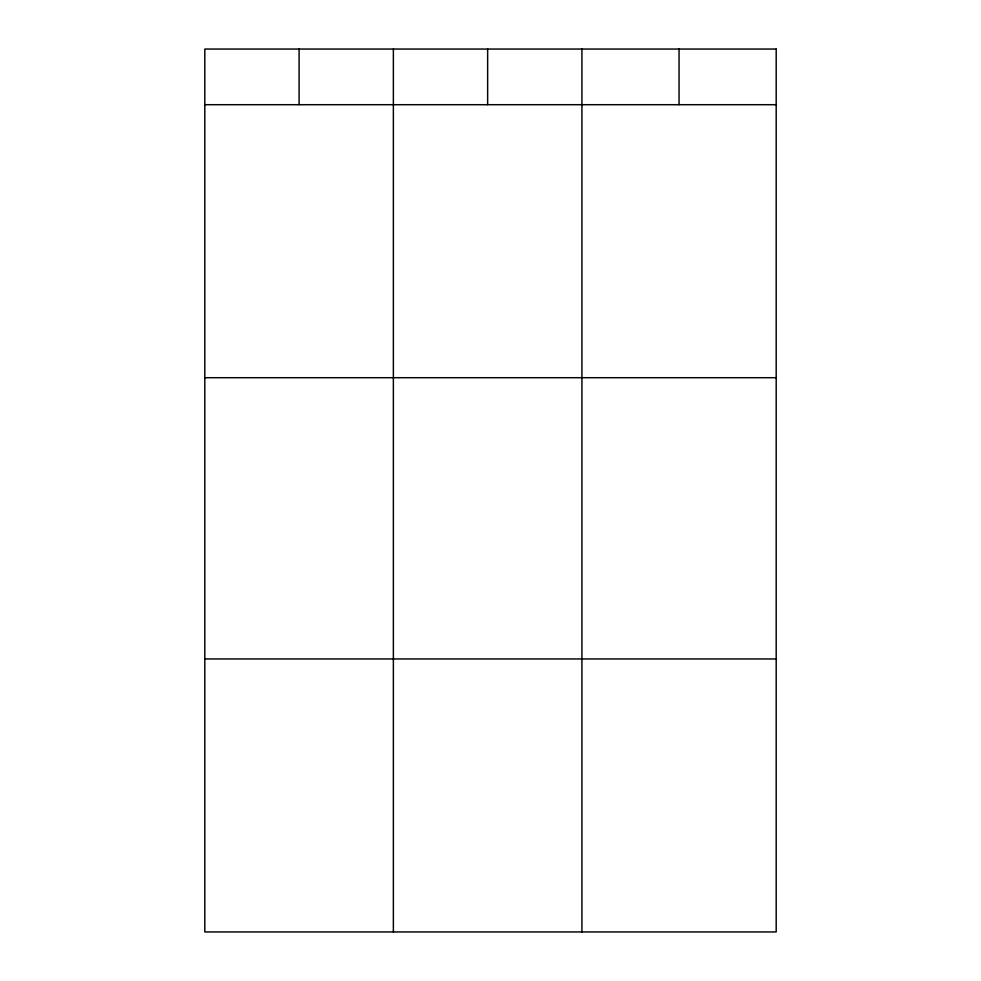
<?xml version="1.0" encoding="UTF-8"?>
<svg xmlns="http://www.w3.org/2000/svg" width="981" height="981" viewBox="0 0 981 981"><rect width="100%" height="100%" fill="white"/><g stroke="black" fill="none" stroke-linecap="round" stroke-linejoin="round"><path stroke-width="1.47" d="M204.808 104.697L776.192 104.697M204.808 377.697L776.192 377.697M204.808 658.962L776.192 658.962M679.048 49.05L679.048 104.697M581.917 49.05L581.917 931.95M487.643 49.05L487.643 104.697M393.369 49.05L393.369 931.95M299.095 49.05L299.095 104.697M776.192 49.05L204.808 49.05L204.808 931.95L776.192 931.95L776.192 49.05"/></g></svg>
